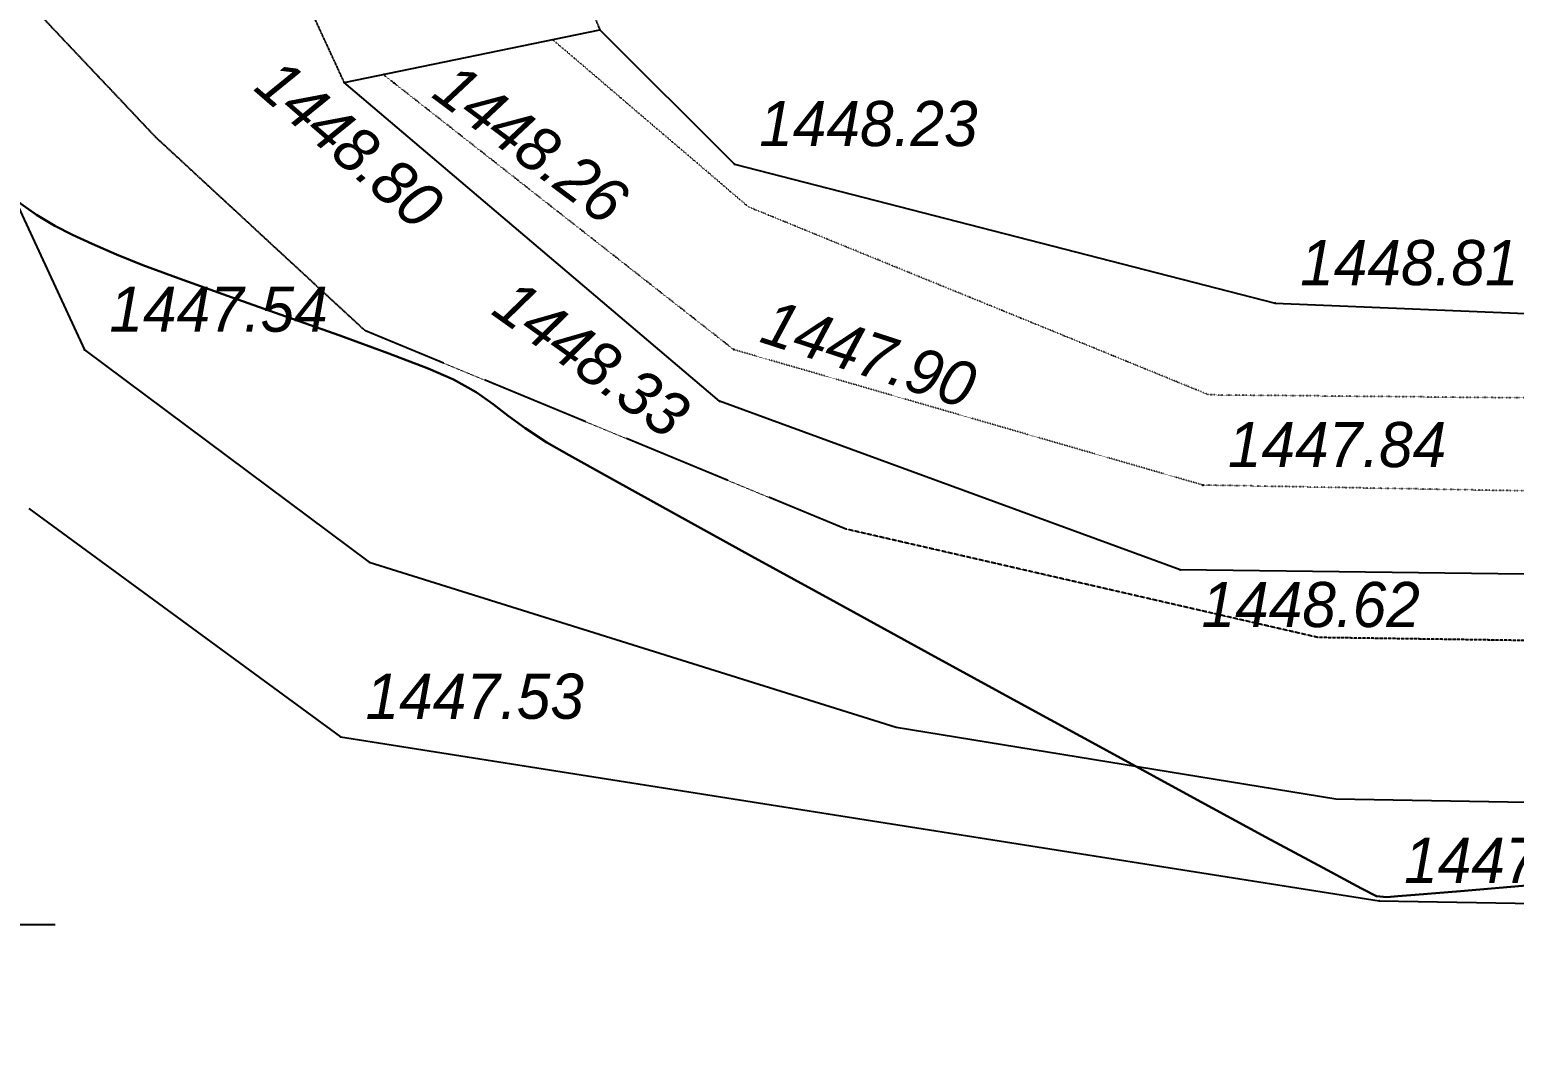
# Model space of a CAD drawing. Header units: millimetres. Extents: x 474337 to 1180020, y 4124662 to 4776603.
# Drawn here: x 625297 to 654050, y 4241353 to 4260861 of the extents above; entities that cross this region are included whole.
import ezdxf

# ---------------------------------------------------------------- set-up
doc = ezdxf.new("R2010")
doc.units = ezdxf.units.MM
doc.header["$PDMODE"] = 32
doc.header["$PDSIZE"] = 0.33
for name, pattern in [('Д_ТРОТ_ТРУБА', [3, 1.5, -1.5]), ('ДОРОГИ_ГРУНТ', [7, 5, -2]), ('Контура низ откосов  Штриховая 0.1-0.5 - - - - - - -', [0.6, 0.1, -0.5])]:
    doc.linetypes.add(name, pattern=pattern)
for name, color, linetype in [('(001) Сетка', 92, 'Continuous'), ('(004) Точки рельефа', 7, 'Continuous'), ('(025) Дорога', 7, 'Continuous'), ('(028) Гидротехн.', 7, 'Continuous'), ('(040) Ограда', 7, 'Continuous')]:
    doc.layers.add(name, color=color, linetype=linetype)
doc.layers.add('(032) Горизонтали утолщенные', color=32, linetype='Continuous', lineweight=30)
doc.styles.add('D-431', font='')
doc.styles.get('D-431').set_extended_font_data('D431', italic=True)
doc.linetypes.add('ОГРАДА_V_ПРОВ', pattern='A,2.5,["v",Standard,S=1,R=0,X=0,Y=0],5,["v",Standard,S=1,R=180,X=0,Y=0],2.5', length=10)
doc.linetypes.add('ОТКОСЫ_УКРЕП', pattern='A,0.5,["|",Standard,S=1.2,R=0,X=0,Y=-1.2],0.8,[".",Standard,S=1,R=0.1,X=0.1,Y=-1.2],0.1,["|",Standard,S=0.5,R=0,X=0,Y=-0.5],0', length=1.4)

# ---------------------------------------------------------------- blocks, each defined once
blk = doc.blocks.new('Setka')
at = {"layer": '(001) Сетка'}
for p, q in [((0, 1.5), (0, -1.5)), ((-1.5, 0), (1.5, 0))]:
    blk.add_line(p, q, dxfattribs=at)

msp = doc.modelspace()

# ---------------------------------------------------------------- linework, layer by layer
at = {"layer": '(004) Точки рельефа', "linetype": 'ByBlock', "lineweight": -2}
for p in [(636338, 4260860, 1447656), (631389, 4259842, 1447294), (632347, 4259833, 1446748), (638944, 4258259, 1446721), (649421, 4255567, 1447296), (626358, 4254666, 1446035), (638932, 4254667, 1446395), (638654, 4253671, 1446818), (648021, 4252044, 1446334), (647579, 4250404, 1447113), (631319, 4247171, 1446021), (651434, 4243995, 1446481)]:
    msp.add_point(p, dxfattribs=at)
at = {"layer": '(025) Дорога', "linetype": 'Д_ТРОТ_ТРУБА', "elevation": 1447294, "flags": 128}
msp.add_lwpolyline([(631389, 4259842), (627882, 4267431), (633322, 4268207), (636338, 4260860)], dxfattribs=at)
at = {"layer": '(025) Дорога', "flags": 128}
for points, elevation in [([(621177, 4262778), (623576, 4260659), (626358, 4254666), (631870, 4250553), (642077, 4247356), (650592, 4245968), (689083, 4245301), (696057, 4244326), (702882, 4240646), (717267, 4223959), (728893, 4212206)], 1446856), ([(631389, 4259842), (636338, 4260860)], 1447294)]:
    msp.add_lwpolyline(points, dxfattribs=dict(at, elevation=elevation))
at = {"layer": '(025) Дорога', "linetype": 'ДОРОГИ_ГРУНТ', "elevation": 1446856, "flags": 128}
msp.add_lwpolyline([(728893, 4212206), (731520, 4214733), (716273, 4229839), (706176, 4241659), (698541, 4246718), (688853, 4248531), (650251, 4249093), (641103, 4251193), (631791, 4255034), (627747, 4258770), (623844, 4262897)], dxfattribs=at)
at = {"layer": '(028) Гидротехн.', "linetype": 'ОТКОСЫ_УКРЕП', "flags": 128}
for points, elevation in [([(636338, 4260860), (638944, 4258259), (649421, 4255567), (675546, 4254489), (690393, 4255564)], 1447656), ([(691564, 4251678), (675276, 4250052), (647579, 4250404), (638654, 4253671), (631389, 4259842)], 1447294)]:
    msp.add_lwpolyline(points, dxfattribs=dict(at, elevation=elevation))
at = {"layer": '(028) Гидротехн.', "linetype": 'Контура низ откосов  Штриховая 0.1-0.5 - - - - - - -', "flags": 128}
for points, elevation in [([(690393, 4255564), (690080, 4254688), (675664, 4253525), (648137, 4253790), (639220, 4257428), (635421, 4260672)], 1446861), ([(691564, 4251678), (690533, 4252291), (675140, 4251553), (648021, 4252044), (638932, 4254667), (632139, 4259997)], 1446911)]:
    msp.add_lwpolyline(points, dxfattribs=dict(at, elevation=elevation))
at = {"layer": '(032) Горизонтали утолщенные', "color": 32, "linetype": 'Continuous', "lineweight": 30, "elevation": 1446490}
msp.add_lwpolyline([(625009, 4257573), (625431, 4257276), (625784, 4257062), (626124, 4256890), (626504, 4256718), (626981, 4256506), (627485, 4256303), (628261, 4256017), (629216, 4255677), (630260, 4255308), (631301, 4254938), (632250, 4254594), (633014, 4254301), (633503, 4254088), (633941, 4253841), (634273, 4253614), (634566, 4253388), (634891, 4253146), (635315, 4252867), (635745, 4252621), (636602, 4252144), (637804, 4251480), (639274, 4250671), (640930, 4249762), (642694, 4248796), (644487, 4247816), (646228, 4246866), (647838, 4245990), (649238, 4245230), (650348, 4244631), (651088, 4244235), (651379, 4244087), (651584, 4244067), (651796, 4244087), (652128, 4244114), (653007, 4244185), (654360, 4244297)], dxfattribs=at)
at = {"layer": '(040) Ограда', "linetype": 'ОГРАДА_V_ПРОВ', "elevation": 1445874, "flags": 128}
msp.add_lwpolyline([(625283, 4251590), (631319, 4247171), (651434, 4243995), (689852, 4243338), (695695, 4241824), (702485, 4237633), (712724, 4226299), (727294, 4209460), (741961, 4206343), (755100, 4218392), (761661, 4226391), (775863, 4240994), (795916, 4229625)], dxfattribs=at)

# ---------------------------------------------------------------- block references
at = {"layer": '(001) Сетка', "xscale": 999.9999999813735, "yscale": 999.9999999813735, "zscale": 999.9999999813735}
msp.add_blockref('Setka', (624291, 4243540, -1510), dxfattribs=at)

# ---------------------------------------------------------------- texts
at = {"layer": '(004) Точки рельефа', "linetype": 'ByBlock', "char_height": 875, "attachment_point": 4, "style": 'D-431'}
for s, insert, rotation in [('1448.80', (629889, 4260032, 1447294), 319.206), ('1448.26', (633310, 4259917, 1446748), 323.302), ('1448.23', (639426, 4259038, 1446721), 0), ('1448.81', (649903, 4256346, 1447296), 0), ('1447.54', (626840, 4255445, 1446035), 0), ('1448.33', (634459, 4255723, 1446818), 324.4063), ('1447.90', (639537, 4255236, 1446395), 341.9719), ('1447.84', (648503, 4252823, 1446334), 0), ('1448.62', (647992, 4249726, 1447113), 0), ('1447.53', (631801, 4247950, 1446021), 0), ('1447.99', (651916, 4244774, 1446481), 0)]:
    msp.add_mtext(s, dxfattribs=dict(at, insert=insert, rotation=rotation))

doc.saveas('drawing.dxf')
